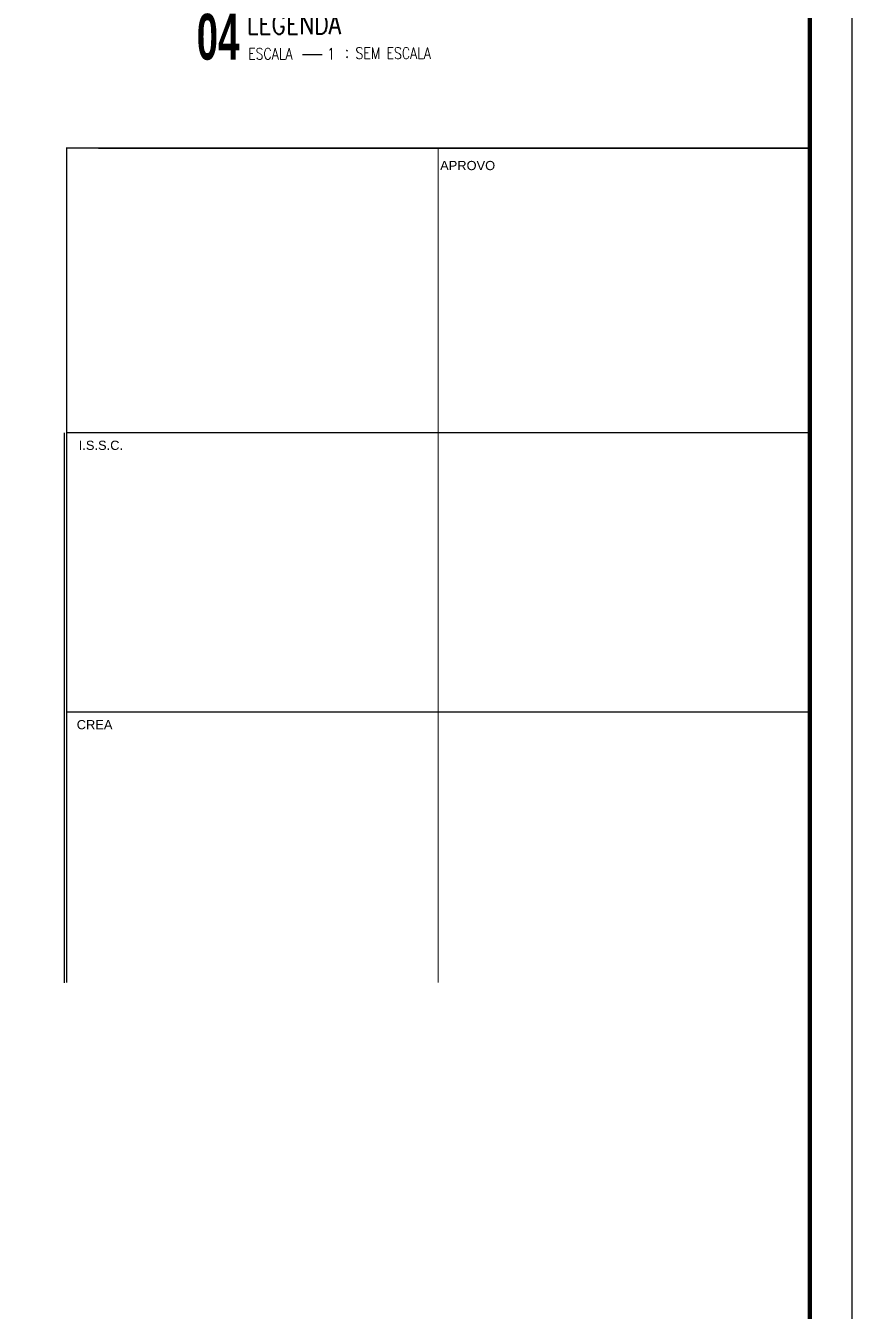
# Model space of a CAD drawing. Header units: millimetres. Extents: x 5512 to 5596, y 903 to 1082.
# Drawn here: x 5576.49 to 5595.95, y 967.08 to 997.34 of the extents above; entities that cross this region are included whole.
import ezdxf
from ezdxf.enums import TextEntityAlignment as Align

# ---------------------------------------------------------------- set-up
doc = ezdxf.new("R2010")
doc.units = ezdxf.units.MM
for name, color, linetype in [('A-PEN-Y', 2, 'Continuous'), ("LINHA - PROJETU'S", 1, 'Continuous'), ("PRANCHA - PROJETU'S", 7, 'Continuous')]:
    doc.layers.add(name, color=color, linetype=linetype)
doc.styles.add('ARIAL', font='arial.ttf', dxfattribs={"height": 2})
doc.styles.add('REG140', font='romans.shx', dxfattribs={"width": 0.8, "height": 0.35})
doc.styles.add('REG80', font='romans.shx', dxfattribs={"width": 0.8, "height": 0.1})
doc.styles.add('SANSSERIF2', font='sanssb__.ttf', dxfattribs={"width": 0.8})

# ---------------------------------------------------------------- blocks, each defined once
blk = doc.blocks.new('ADFSGASDFG')
at = {"layer": "PRANCHA - PROJETU'S", "color": 1}
blk.add_line((360.678, 47.946), (360.678, 107.346), dxfattribs=at)
at = {"layer": "PRANCHA - PROJETU'S", "color": 4, "const_width": 0.1}
blk.add_lwpolyline([(279.078, 106.346), (359.678, 106.346), (359.678, 48.946), (279.078, 48.946)], close=True, dxfattribs=at)
blk = doc.blocks.new('CRBODADOSÇ')
at = {"layer": "PRANCHA - PROJETU'S", "color": 3}
blk.add_line((164.825, 196.917), (165.288, 196.917), dxfattribs=at)
at = {"layer": "PRANCHA - PROJETU'S", "color": 3, "style": 'REG80', "width": 0.8}
for s, p in [('ESCALA', (163.548, 196.799)), ('1', (165.407, 196.799)), (':', (165.829, 196.842))]:
    blk.add_text(s, height=0.27, dxfattribs=at).set_placement(p)
at = {"layer": "PRANCHA - PROJETU'S", "color": 2, "style": 'REG140', "width": 0.8}
for tag, p in [('PROJETO', (163.521, 198.067)), ('DESENHO', (163.516, 197.395))]:
    blk.add_attdef(tag, p, '', height=0.472, dxfattribs=at)
at = {"layer": "PRANCHA - PROJETU'S", "style": 'SANSSERIF2', "width": 0.6}
blk.add_attdef('00', text='', height=1.08, dxfattribs=at).set_placement((162.84, 196.795), align=Align.CENTER)
at = {"layer": "PRANCHA - PROJETU'S", "color": 3, "style": 'REG80', "width": 0.8}
blk.add_attdef('ESCALA', (166.075, 196.813), '', height=0.27, dxfattribs=at)

msp = doc.modelspace()

# ---------------------------------------------------------------- linework, layer by layer
at = {"color": 4}
msp.add_line((5594.953, 974.607), (5594.953, 994.341), dxfattribs=at)
at = {"layer": 'A-PEN-Y'}
msp.add_line((5578.204, 994.464), (5594.953, 994.464), dxfattribs=at)
at = {"layer": "LINHA - PROJETU'S", "color": 1}
msp.add_line((5577.408, 974.81), (5577.408, 987.763), dxfattribs=at)
at = {"layer": "LINHA - PROJETU'S", "color": 1, "const_width": 0.03}
for points in [[(5577.453, 974.811), (5577.453, 994.464), (5595, 994.464)], [(5586.203, 974.811), (5586.203, 994.464)], [(5594.953, 987.763), (5577.453, 987.763)], [(5594.953, 981.185), (5577.453, 981.185)]]:
    msp.add_lwpolyline(points, dxfattribs=at)

# ---------------------------------------------------------------- block references
at = {"layer": "PRANCHA - PROJETU'S", "color": 1}
msp.add_blockref('ADFSGASDFG', (5235.275, 914.776), dxfattribs=at)
at = {"layer": "PRANCHA - PROJETU'S"}
msp.add_blockref('CRBODADOSÇ', (5418.181, 799.75), dxfattribs=at).add_auto_attribs({'ESCALA': 'SEM ESCALA', 'DESENHO': 'LEGENDA', '00': '04'})

# ---------------------------------------------------------------- texts
at = {"layer": "PRANCHA - PROJETU'S", "color": 2, "style": 'ARIAL'}
for s, p in [('APROVO', (5586.897, 994.053)), ('I.S.S.C.', (5578.262, 987.466)), ('CREA', (5578.114, 980.888))]:
    msp.add_text(s, height=0.2168, dxfattribs=at).set_placement(p, align=Align.MIDDLE)

doc.saveas('drawing.dxf')
